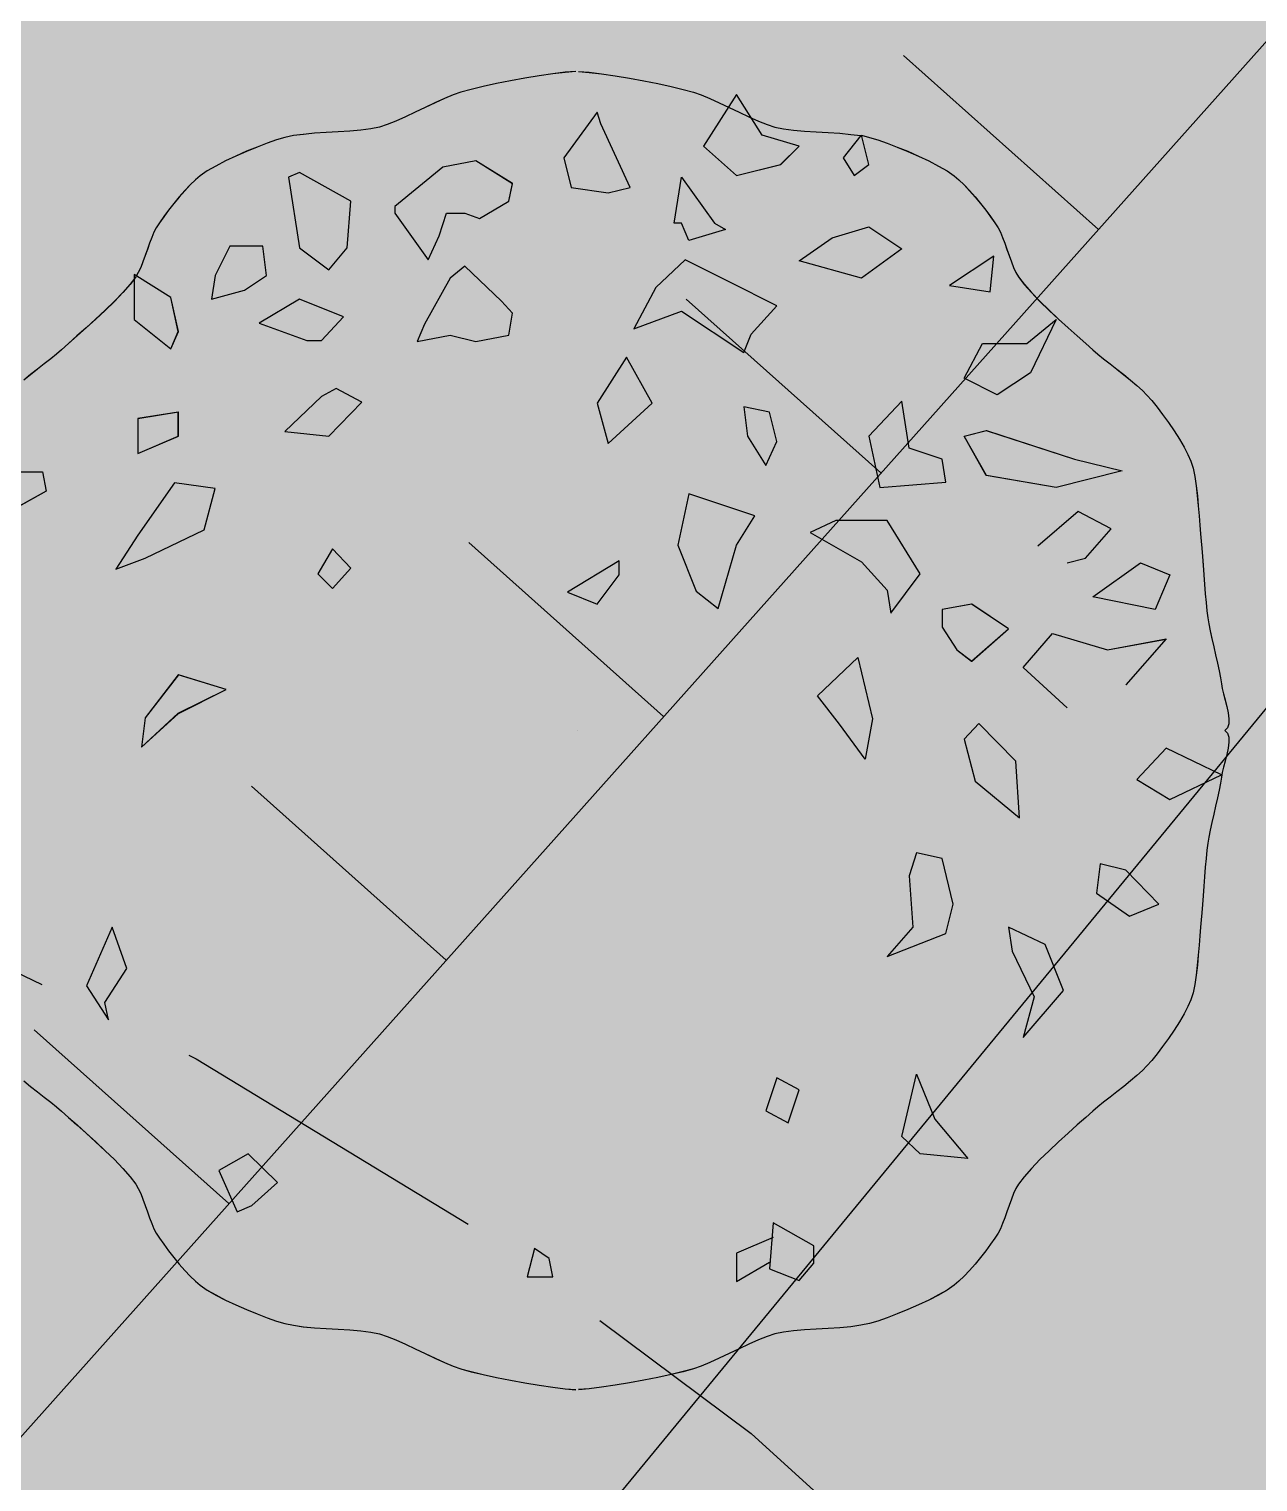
# Model space of a CAD drawing. Header units: metres. Extents: x 394605 to 1395358, y 4171135 to 6406139.
# Drawn here: x 1394458.154 to 1394460.036, y 4172508.934 to 4172511.16 of the extents above; entities that cross this region are included whole.
import ezdxf

# ---------------------------------------------------------------- set-up
doc = ezdxf.new("R2010")
doc.units = ezdxf.units.M
doc.header["$LTSCALE"] = 2
doc.linetypes.add('CACHE', pattern=[0.375, 0.25, -0.125])
for name, color, linetype in [('Arbres_à_enjeux', 6, 'Continuous'), ('C-Veg', 72, 'Continuous'), ('T-CRASTE', 44, 'Continuous'), ('T-SECTION AH', 3, 'Continuous'), ('T-VEGETATION', 108, 'Continuous')]:
    doc.layers.add(name, color=color, linetype=linetype)

# ---------------------------------------------------------------- blocks, each defined once
blk = doc.blocks.new('v025')
blk.add_line((0, 0), (0, 0))
at = {"color": 0, "linetype": 'Continuous'}
blk.add_line((0.6658, -0.3377), (0.6996, -0.408), dxfattribs=at)
at = {"color": 0, "linetype": 'Continuous', "flags": 128}
for points in [[(-0.0024, 1.01), (-0.0188, 1.0085), (-0.0377, 1.0062), (-0.0584, 1.0032), (-0.0802, 0.9997), (-0.1022, 0.9957), (-0.1238, 0.9914), (-0.1442, 0.9869), (-0.1627, 0.9824), (-0.1786, 0.978), (-0.1903, 0.9739), (-0.2036, 0.9683), (-0.2179, 0.9618), (-0.233, 0.9546), (-0.2482, 0.9473), (-0.2633, 0.9402), (-0.2777, 0.9338), (-0.2911, 0.9285), (-0.3029, 0.9247), (-0.316, 0.922), (-0.3314, 0.92), (-0.3484, 0.9186), (-0.3663, 0.9174), (-0.3846, 0.9163), (-0.4026, 0.9151), (-0.4195, 0.9135), (-0.4349, 0.9115), (-0.448, 0.9087), (-0.4605, 0.9049), (-0.4749, 0.9), (-0.4905, 0.8941), (-0.5068, 0.8874), (-0.5231, 0.8802), (-0.539, 0.8727), (-0.5537, 0.865), (-0.5667, 0.8574), (-0.5775, 0.85), (-0.5849, 0.8439), (-0.5929, 0.8362), (-0.6013, 0.8272), (-0.6098, 0.8175), (-0.6181, 0.8074), (-0.626, 0.7972), (-0.6333, 0.7873), (-0.6397, 0.7782), (-0.6449, 0.7701), (-0.6484, 0.7635), (-0.6518, 0.7556), (-0.6551, 0.7468), (-0.6585, 0.7373), (-0.6618, 0.7277), (-0.6652, 0.7184), (-0.6687, 0.7096), (-0.6723, 0.7018), (-0.676, 0.6954), (-0.6848, 0.6837), (-0.696, 0.671), (-0.7089, 0.6576), (-0.723, 0.6439), (-0.7376, 0.6303), (-0.7522, 0.617), (-0.7662, 0.6046), (-0.779, 0.5933), (-0.79, 0.5834), (-0.7975, 0.577), (-0.8064, 0.5697), (-0.8163, 0.5619), (-0.8268, 0.5537), (-0.8374, 0.5453), (-0.8478, 0.537)], [(-0.8478, -0.5366), (-0.8374, -0.5449), (-0.8268, -0.5532), (-0.8163, -0.5614), (-0.8064, -0.5692), (-0.7975, -0.5765), (-0.79, -0.583), (-0.779, -0.5928), (-0.7662, -0.6041), (-0.7522, -0.6166), (-0.7376, -0.6298), (-0.723, -0.6435), (-0.7089, -0.6572), (-0.696, -0.6706), (-0.6848, -0.6833), (-0.676, -0.695), (-0.6723, -0.7014), (-0.6687, -0.7091), (-0.6652, -0.7179), (-0.6618, -0.7273), (-0.6585, -0.7369), (-0.6551, -0.7463), (-0.6518, -0.7551), (-0.6484, -0.763), (-0.6449, -0.7696), (-0.6397, -0.7777), (-0.6333, -0.7869), (-0.626, -0.7968), (-0.6181, -0.8069), (-0.6098, -0.8171), (-0.6013, -0.8268), (-0.5929, -0.8357), (-0.5849, -0.8434), (-0.5775, -0.8496), (-0.5667, -0.8569), (-0.5537, -0.8646), (-0.539, -0.8722), (-0.5231, -0.8798), (-0.5068, -0.887), (-0.4905, -0.8936), (-0.4749, -0.8995), (-0.4605, -0.9045), (-0.448, -0.9082), (-0.4349, -0.911), (-0.4195, -0.9131), (-0.4026, -0.9146), (-0.3846, -0.9158), (-0.3663, -0.9169), (-0.3484, -0.9181), (-0.3314, -0.9196), (-0.316, -0.9216), (-0.3029, -0.9242), (-0.2911, -0.928), (-0.2777, -0.9333), (-0.2633, -0.9397), (-0.2482, -0.9468), (-0.233, -0.9541), (-0.2179, -0.9613), (-0.2036, -0.9679), (-0.1903, -0.9734), (-0.1786, -0.9776), (-0.1627, -0.982), (-0.1442, -0.9865), (-0.1238, -0.9909), (-0.1022, -0.9952), (-0.0802, -0.9992), (-0.0584, -1.0028), (-0.0377, -1.0058), (-0.0188, -1.0081), (-0.0024, -1.0096)], [(0.002, 1.01), (0.0184, 1.0085), (0.0373, 1.0062), (0.058, 1.0032), (0.0797, 0.9997), (0.1018, 0.9957), (0.1234, 0.9914), (0.1438, 0.9869), (0.1623, 0.9824), (0.1782, 0.978), (0.1899, 0.9739), (0.2031, 0.9683), (0.2175, 0.9618), (0.2325, 0.9546), (0.2478, 0.9473), (0.2629, 0.9402), (0.2773, 0.9338), (0.2906, 0.9285), (0.3025, 0.9247), (0.3156, 0.922), (0.331, 0.92), (0.348, 0.9186), (0.3659, 0.9174), (0.3842, 0.9163), (0.4021, 0.9151), (0.4191, 0.9135), (0.4345, 0.9115), (0.4071, 0.8773), (0.424, 0.8506), (0.4465, 0.8675), (0.4352, 0.9125), (0.4475, 0.9087), (0.4601, 0.9049), (0.4745, 0.9), (0.4901, 0.8941), (0.5063, 0.8874), (0.5227, 0.8802), (0.5385, 0.8727), (0.5533, 0.865), (0.5663, 0.8574), (0.5771, 0.85), (0.5845, 0.8439), (0.5925, 0.8362), (0.6008, 0.8272), (0.6093, 0.8175), (0.6177, 0.8074), (0.6256, 0.7972), (0.6329, 0.7873), (0.6393, 0.7782), (0.6445, 0.7701), (0.6479, 0.7635), (0.6513, 0.7556), (0.6547, 0.7468), (0.658, 0.7373), (0.6614, 0.7277), (0.6648, 0.7184), (0.6683, 0.7096), (0.6718, 0.7018), (0.6755, 0.6954), (0.6844, 0.6837), (0.6955, 0.671), (0.7085, 0.6576), (0.7225, 0.6439), (0.7372, 0.6303), (0.7518, 0.617), (0.7658, 0.6046), (0.7786, 0.5933), (0.7895, 0.5834), (0.797, 0.577), (0.806, 0.5697), (0.8159, 0.5619), (0.8264, 0.5537), (0.837, 0.5453), (0.8473, 0.537), (0.857, 0.5289), (0.8655, 0.5212), (0.8724, 0.5141), (0.8797, 0.5056), (0.8879, 0.4955), (0.8965, 0.4841), (0.9054, 0.4719), (0.914, 0.4593), (0.9221, 0.4467), (0.9293, 0.4345), (0.9353, 0.4231), (0.9398, 0.4128), (0.9431, 0.402), (0.9457, 0.3892), (0.9479, 0.375), (0.9497, 0.3599), (0.9511, 0.3444), (0.9523, 0.3292), (0.9533, 0.3147), (0.9543, 0.3015), (0.9553, 0.2902), (0.9564, 0.2794), (0.9574, 0.2669), (0.9585, 0.2532), (0.9595, 0.2388), (0.9606, 0.2241), (0.9618, 0.2097), (0.963, 0.1961), (0.9643, 0.1836), (0.9657, 0.1729), (0.9672, 0.1635), (0.9694, 0.1527), (0.9719, 0.1409), (0.9747, 0.1285), (0.9775, 0.1159), (0.9803, 0.1035), (0.9828, 0.0917), (0.9849, 0.0809), (0.9864, 0.0716), (0.9878, 0.0647), (0.9899, 0.0563), (0.9924, 0.0469), (0.9949, 0.0371), (0.9968, 0.0274), (0.9979, 0.0183), (0.9977, 0.0103), (0.9957, 0.0042), (0.9916, 0.0002), (0.9957, -0.0037), (0.9977, -0.0099), (0.9979, -0.0178), (0.9968, -0.0269), (0.9949, -0.0367), (0.9924, -0.0465), (0.9899, -0.0559), (0.9878, -0.0643), (0.9864, -0.0711), (0.9849, -0.0805), (0.9828, -0.0913), (0.9803, -0.1031), (0.9775, -0.1155), (0.9747, -0.1281), (0.9719, -0.1405), (0.9694, -0.1523), (0.9672, -0.1631), (0.9657, -0.1724), (0.9643, -0.1832), (0.963, -0.1956), (0.9618, -0.2093), (0.9606, -0.2237), (0.9595, -0.2384), (0.9585, -0.2528), (0.9574, -0.2665), (0.9564, -0.279), (0.9553, -0.2897), (0.9543, -0.3011), (0.9533, -0.3143), (0.9523, -0.3287), (0.9511, -0.344), (0.9497, -0.3594), (0.9479, -0.3745), (0.9457, -0.3887), (0.9431, -0.4015), (0.9398, -0.4124), (0.9353, -0.4226), (0.9293, -0.434), (0.9221, -0.4463), (0.914, -0.4589), (0.9054, -0.4715), (0.8965, -0.4837), (0.8879, -0.495), (0.8797, -0.5052), (0.8724, -0.5137), (0.8655, -0.5208), (0.857, -0.5285), (0.8473, -0.5366), (0.837, -0.5449), (0.8264, -0.5532), (0.8159, -0.5614), (0.806, -0.5692), (0.797, -0.5765), (0.7895, -0.583), (0.7786, -0.5928), (0.7658, -0.6041), (0.7518, -0.6166), (0.7372, -0.6298), (0.7225, -0.6435), (0.7085, -0.6572), (0.6955, -0.6706), (0.6844, -0.6833), (0.6755, -0.695), (0.6718, -0.7014), (0.6683, -0.7091), (0.6648, -0.7179), (0.6614, -0.7273), (0.658, -0.7369), (0.6547, -0.7463), (0.6513, -0.7551), (0.6479, -0.763), (0.6445, -0.7696), (0.6393, -0.7777), (0.6329, -0.7869), (0.6256, -0.7968), (0.6177, -0.8069), (0.6093, -0.8171), (0.6008, -0.8268), (0.5925, -0.8357), (0.5845, -0.8434), (0.5771, -0.8496), (0.5663, -0.8569), (0.5533, -0.8646), (0.5385, -0.8722), (0.5227, -0.8798), (0.5063, -0.887), (0.4901, -0.8936), (0.4745, -0.8995), (0.4601, -0.9045), (0.4475, -0.9082), (0.4345, -0.911), (0.4191, -0.9131), (0.4021, -0.9146), (0.3842, -0.9158), (0.3659, -0.9169), (0.348, -0.9181), (0.331, -0.9196), (0.3156, -0.9216), (0.3025, -0.9242), (0.2906, -0.928), (0.2773, -0.9333), (0.2629, -0.9397), (0.2478, -0.9468), (0.2325, -0.9541), (0.2175, -0.9613), (0.2031, -0.9679), (0.1899, -0.9734), (0.1782, -0.9776), (0.1623, -0.982), (0.1438, -0.9865), (0.1234, -0.9909), (0.1018, -0.9952), (0.0797, -0.9992), (0.058, -1.0028), (0.0373, -1.0058), (0.0184, -1.0081), (0.002, -1.0096)], [(0.7502, 0.2572), (0.7783, 0.2642), (0.8177, 0.3092), (0.7671, 0.3359), (0.7052, 0.2825)], [(0.7502, 0.035), (0.6827, 0.0969), (0.7277, 0.1489), (0.8121, 0.1236), (0.9021, 0.1404), (0.8402, 0.0701)], [(0.3002, -0.7764), (0.244, -0.8003), (0.244, -0.8439), (0.2946, -0.8144)]]:
    blk.add_lwpolyline(points, dxfattribs=at)
for points in [[(0.3115, 0.8675), (0.3396, 0.8956), (0.2833, 0.9125), (0.244, 0.9744), (0.1933, 0.8956), (0.244, 0.8506)], [(0.0471, 0.8239), (0.0808, 0.8323), (0.0358, 0.9294), (0.0302, 0.9476), (-0.0204, 0.8773), (-0.0092, 0.8323)], [(-0.1554, 0.8731), (-0.206, 0.8633), (-0.2792, 0.8028), (-0.2792, 0.7929), (-0.2285, 0.7212), (-0.2117, 0.7578), (-0.2004, 0.7929), (-0.1723, 0.7929), (-0.1498, 0.7845), (-0.1048, 0.8112), (-0.0992, 0.8379)], [(-0.4423, 0.8478), (-0.4254, 0.7395), (-0.3804, 0.7058), (-0.3523, 0.7395), (-0.3467, 0.8112), (-0.4254, 0.8548)], [(0.1708, 0.7508), (0.1596, 0.7775), (0.1483, 0.7775), (0.1596, 0.8478), (0.2102, 0.7775), (0.2271, 0.7676)], [(0.3902, 0.755), (0.4465, 0.7719), (0.4971, 0.7381), (0.4352, 0.6931), (0.3396, 0.7198)], [(-0.5098, 0.6748), (-0.476, 0.6973), (-0.4817, 0.7423), (-0.5323, 0.7423), (-0.5548, 0.6973), (-0.5604, 0.6608)], [(0.3058, 0.6509), (0.2327, 0.6875), (0.1652, 0.7212), (0.1202, 0.679), (0.0865, 0.6158), (0.1596, 0.6425), (0.2552, 0.5792), (0.2665, 0.6073)], [(0.5702, 0.6819), (0.6321, 0.672), (0.6377, 0.7269)], [(-0.6223, 0.6636), (-0.6785, 0.6987), (-0.6785, 0.6298), (-0.6223, 0.5848), (-0.611, 0.6115)], [(-0.1948, 0.6059), (-0.1554, 0.5961), (-0.1048, 0.6059), (-0.0992, 0.6397), (-0.116, 0.6579), (-0.1723, 0.7114), (-0.1948, 0.6931), (-0.2342, 0.6228), (-0.2454, 0.5961)], [(-0.4142, 0.5975), (-0.3917, 0.5975), (-0.3579, 0.634), (-0.4254, 0.6608), (-0.4873, 0.6242)], [(0.6883, 0.5933), (0.7333, 0.6298), (0.694, 0.5483), (0.6433, 0.5145), (0.5927, 0.5398), (0.6208, 0.5933)], [(0.1146, 0.5019), (0.0752, 0.5722), (0.0302, 0.5019), (0.0471, 0.44)], [(-0.3692, 0.5244), (-0.3917, 0.5117), (-0.4479, 0.4583), (-0.3804, 0.4512), (-0.3298, 0.5033)], [(0.2946, 0.4878), (0.2552, 0.4962), (0.2608, 0.4512), (0.289, 0.4062), (0.3058, 0.4428)], [(0.5646, 0.3809), (0.559, 0.4161), (0.5083, 0.4329), (0.4971, 0.5047), (0.4465, 0.4512), (0.4633, 0.3725)], [(-0.6729, 0.4779), (-0.6729, 0.4245), (-0.611, 0.4512), (-0.611, 0.4878)], [(0.5927, 0.4512), (0.6265, 0.4597), (0.7615, 0.4161), (0.8346, 0.3978), (0.7333, 0.3725), (0.6265, 0.3908)], [(-0.8192, 0.3964), (-0.8135, 0.3669), (-0.881, 0.3289), (-0.8698, 0.3964)], [(-0.5717, 0.3078), (-0.5548, 0.3711), (-0.6167, 0.3795), (-0.6729, 0.2994), (-0.7067, 0.2473), (-0.6617, 0.2642)], [(0.2158, 0.1869), (0.244, 0.2839), (0.2721, 0.3289), (0.1708, 0.3626), (0.154, 0.2839), (0.1821, 0.2136)], [(0.4746, 0.215), (0.4802, 0.1798), (0.5252, 0.2403), (0.4746, 0.3219), (0.3958, 0.3219), (0.3565, 0.3036), (0.4352, 0.2586)], [(-0.3467, 0.2487), (-0.3748, 0.2783), (-0.3973, 0.2403), (-0.3748, 0.2178)], [(0.0302, 0.1939), (0.064, 0.2389), (0.064, 0.26), (-0.0148, 0.2122)], [(0.9077, 0.2389), (0.8852, 0.1854), (0.7896, 0.2051), (0.8627, 0.2572)], [(0.5815, 0.1236), (0.604, 0.1067), (0.6602, 0.1559), (0.604, 0.1939), (0.559, 0.1854), (0.559, 0.1587)], [(0.4408, -0.0438), (0.4015, 0.0097), (0.3677, 0.0533), (0.4296, 0.1123), (0.4521, 0.0181)], [(-0.6617, 0.0195), (-0.6673, -0.0255), (-0.611, 0.0265), (-0.5379, 0.0631), (-0.611, 0.0856)], [(0.6152, 0.0111), (0.5927, -0.0128), (0.6096, -0.0775), (0.6771, -0.1338), (0.6715, -0.0466)], [(0.9021, -0.0269), (0.8571, -0.0747), (0.9077, -0.1056), (0.9865, -0.0677)], [(0.5758, -0.266), (0.559, -0.1956), (0.5196, -0.1872), (0.5083, -0.2224), (0.514, -0.3011), (0.4746, -0.3461), (0.5646, -0.311)], [(0.8402, -0.2139), (0.8008, -0.2041), (0.7952, -0.2491), (0.8458, -0.2842), (0.8908, -0.266)], [(-0.6898, -0.3644), (-0.7123, -0.3011), (-0.7517, -0.3911), (-0.7179, -0.4431), (-0.7235, -0.4164)], [(0.6602, -0.3011), (0.6658, -0.3377), (0.6996, -0.408), (0.6827, -0.4699), (0.7446, -0.3981), (0.7165, -0.3278)], [(0.3227, -0.6006), (0.3396, -0.55), (0.3058, -0.5317), (0.289, -0.5824)], [(0.5477, -0.595), (0.5983, -0.6555), (0.5252, -0.6485), (0.4971, -0.6217), (0.5196, -0.5261)], [(-0.4592, -0.6921), (-0.5042, -0.6485), (-0.5492, -0.6738), (-0.521, -0.7371), (-0.4985, -0.7272)], [(0.3621, -0.7891), (0.3002, -0.7539), (0.2946, -0.8242), (0.3396, -0.8425), (0.3621, -0.8158)], [(-0.0429, -0.8088), (-0.0654, -0.7933), (-0.0767, -0.8369), (-0.0373, -0.8369)]]:
    blk.add_lwpolyline(points, close=True, dxfattribs=at)

msp = doc.modelspace()

# ---------------------------------------------------------------- hatches: boundary and pattern name
at = {"layer": 'C-Veg', "true_color": 0x76a14f}
h = msp.add_hatch(color=75, dxfattribs=at)
h.dxf.hatch_style = 1
edge = h.paths.add_edge_path()
edge.add_line((1394351.273, 4172570.913), (1394351.1293, 4172577.6863))
edge.add_line((1394351.1293, 4172577.6863), (1394348.2228, 4172582.4006))
edge.add_line((1394348.2228, 4172582.4006), (1394360.3518, 4172589.9049))
edge.add_line((1394360.3518, 4172589.9049), (1394370.2565, 4172572.5119))
edge.add_arc((1394363.5996, 4172589.2357), 18, 271.21481, 291.70498, ccw=False)
edge.add_line((1394363.9812, 4172571.2397), (1394351.273, 4172570.913))
edge = h.paths.add_edge_path()
edge.add_line((1394342.271, 4172578.716), (1394344.1713, 4172575.6339))
edge.add_line((1394344.1713, 4172575.6339), (1394344.2733, 4172570.8218))
edge.add_line((1394344.2733, 4172570.8218), (1394337.721, 4172570.6829))
edge.add_arc((1394338.3994, 4172538.6901), 32, 91.21481, 121.61514)
edge.add_line((1394321.6247, 4172565.9409), (1394326.456, 4172568.9304))
edge.add_line((1394326.456, 4172568.9304), (1394342.271, 4172578.716))
edge = h.paths.add_edge_path()
edge.add_line((1394452.9056, 4172487.8359), (1394445.5871, 4172485.0941))
edge.add_line((1394445.5871, 4172485.0941), (1394445.555, 4172490.8224))
edge.add_arc((1394427.5553, 4172490.7216), 18, 0.3209, 35.19209)
edge.add_line((1394442.2653, 4172501.0953), (1394440.3588, 4172503.7988))
edge.add_line((1394440.3588, 4172503.7988), (1394459.6412, 4172525.2798))
edge.add_line((1394459.6412, 4172525.2798), (1394447.5382, 4172543.4955))
edge.add_line((1394447.5382, 4172543.4955), (1394476.3372, 4172562.6306))
edge.add_line((1394476.3372, 4172562.6306), (1394480.1572, 4172556.7026))
edge.add_line((1394480.1572, 4172556.7026), (1394495.3479, 4172535.1176))
edge.add_line((1394495.3479, 4172535.1176), (1394452.9056, 4172487.8359))
h.paths.add_polyline_path([(1394029.7602, 4172395.4086), (1394032.4086, 4172393.4946), (1394016.5678, 4172383.6596), (1394014.9729, 4172386.2273)])
h.paths.add_polyline_path([(1394048.6478, 4172407.1681), (1394050.2503, 4172404.5856), (1394037.4945, 4172396.6703), (1394036.6697, 4172399.6892)])
edge = h.paths.add_edge_path()
edge.add_arc((1394099.7557, 4172406.3065), 6.1994, 353.28502, 431.37378)
edge.add_line((1394101.7357, 4172412.1812), (1394095.031, 4172414.3423))
edge.add_line((1394095.031, 4172414.3423), (1394095.9514, 4172417.1976))
edge.add_line((1394095.9514, 4172417.1976), (1394102.6561, 4172415.0366))
edge.add_line((1394102.6561, 4172415.0366), (1394102.0425, 4172413.133))
edge.add_arc((1394100.2018, 4172407.4223), 6, -17.86503, 72.13497, ccw=False)
edge = h.paths.add_edge_path()
edge.add_line((1394120.9027, 4172452.089), (1394117.3652, 4172457.6999))
edge.add_line((1394117.3652, 4172457.6999), (1394132.3437, 4172467.1434))
edge.add_arc((1394147.6553, 4172443.6322), 28.0575, 123.0742, 162.45766)
edge = h.paths.add_edge_path()
edge.add_line((1394258.7134, 4172546.1195), (1394250.67, 4172559.2567))
edge.add_line((1394250.67, 4172559.2567), (1394267.5801, 4172570.1676))
edge.add_line((1394267.5801, 4172570.1676), (1394284.3337, 4172543.0334))
edge.add_line((1394284.3337, 4172543.0334), (1394284.4616, 4172542.9454))
edge.add_line((1394284.4616, 4172542.9454), (1394267.8909, 4172532.8273))
edge.add_arc((1394262.0667, 4172543.3191), 12, 267.68135, 299.0353, ccw=False)
edge.add_line((1394261.5812, 4172531.329), (1394248.5523, 4172531.8566))
edge.add_line((1394248.5523, 4172531.8566), (1394248.4675, 4172531.8599))
edge.add_line((1394248.4675, 4172531.8599), (1394248.419, 4172534.6657))
edge.add_line((1394248.419, 4172534.6657), (1394246.2345, 4172538.186))
edge.add_line((1394246.2345, 4172538.186), (1394258.7134, 4172546.1195))
edge = h.paths.add_edge_path()
edge.add_line((1394243.2606, 4172536.3405), (1394245.001, 4172533.5358))
edge.add_line((1394245.001, 4172533.5358), (1394245.0661, 4172531.9817))
edge.add_arc((1394245.1602, 4172501.3506), 30.6313, 90.17592, 118.18492)
edge.add_line((1394230.6924, 4172528.3498), (1394243.2606, 4172536.3405))
h.paths.add_polyline_path([(1394467.6937, 4172582.0619), (1394465.6402, 4172585.4969), (1394498.1611, 4172606.3574), (1394500.2266, 4172602.9289)])
h.paths.add_polyline_path([(1394535.91, 4172630.5716), (1394537.9657, 4172627.1308), (1394506.117, 4172606.7054), (1394504.053, 4172610.1368)])
edge = h.paths.add_edge_path()
edge.add_line((1394543.8671, 4172630.9233), (1394541.802, 4172634.351))
edge.add_line((1394541.802, 4172634.351), (1394549.791, 4172639.4756))
edge.add_arc((1394555.7301, 4172630.2167), 11, 77.97272, 122.67828, ccw=False)
edge.add_line((1394558.0223, 4172640.9752), (1394560.3391, 4172637.3666))
edge.add_arc((1394557.1582, 4172633.5089), 5, 50.4934, 121.6208)
edge.add_line((1394554.5368, 4172637.7666), (1394543.8671, 4172630.9233))
edge = h.paths.add_edge_path()
edge.add_line((1394092.6201, 4172418.2713), (1394091.6998, 4172415.416))
edge.add_line((1394091.6998, 4172415.416), (1394083.6183, 4172418.0208))
edge.add_arc((1394078.2497, 4172401.3646), 17.5, 72.13496, 122.08587)
edge.add_line((1394068.9539, 4172416.1915), (1394056.1982, 4172408.2764))
edge.add_line((1394056.1982, 4172408.2764), (1394054.6164, 4172410.8255))
edge.add_line((1394054.6164, 4172410.8255), (1394073.5406, 4172422.5684))
edge.add_arc((1394077.7587, 4172415.7707), 8, 54.47061, 121.8205, ccw=False)
edge.add_line((1394082.4076, 4172422.2813), (1394084.3194, 4172421.1274))
edge.add_line((1394084.3194, 4172421.1274), (1394086.3856, 4172420.2808))
edge.add_line((1394086.3856, 4172420.2808), (1394092.6201, 4172418.2713))
edge = h.paths.add_edge_path()
edge.add_arc((1394414.9786, 4172556.2504), 38, 96.77968, 121.11091)
edge.add_arc((1394414.9858, 4172556.2296), 38.0215, 96.78666, 121.10393, ccw=False)
h.paths.add_polyline_path([(1394395.3223, 4172588.8174), (1394407.6684, 4172597.092), (1394395.317, 4172588.8253)])
h.paths.add_polyline_path([(1394419.9219, 4172653.0442), (1394406.3985, 4172674.6081), (1394406.3982, 4172674.6083)])
h.paths.add_polyline_path([(1394415.6529, 4172594.2444), (1394419.5034, 4172632.3536), (1394419.5032, 4172632.354)])
edge = h.paths.add_edge_path()
edge.add_line((1394372.3808, 4172535.2594), (1394341.2422, 4172534.7942))
edge.add_line((1394341.2422, 4172534.7942), (1394298.4007, 4172508.4348))
edge.add_line((1394298.4007, 4172508.4348), (1394273.1942, 4172492.2557))
edge.add_line((1394273.1942, 4172492.2557), (1394285.5114, 4172429.124))
edge.add_line((1394285.5114, 4172429.124), (1394285.5152, 4172429.1046))
edge.add_line((1394285.5152, 4172429.1046), (1394282.5682, 4172428.5429))
edge.add_line((1394282.5682, 4172428.5429), (1394286.0985, 4172410.664))
edge.add_arc((1394269.911, 4172407.4677), 16.5, -62.71355, 11.1696, ccw=False)
edge.add_line((1394277.4753, 4172392.8037), (1394278.1424, 4172389.1801))
edge.add_line((1394278.1424, 4172389.1801), (1394294.366, 4172392.1903))
edge.add_line((1394294.366, 4172392.1903), (1394299.4101, 4172365.3223))
edge.add_line((1394299.4101, 4172365.3223), (1394312.2421, 4172367.6891))
edge.add_line((1394312.2421, 4172367.6891), (1394314.3153, 4172368.0621))
edge.add_line((1394314.3153, 4172368.0621), (1394442.2899, 4172391.2522))
edge.add_line((1394442.2899, 4172391.2522), (1394437.6618, 4172428.1975))
edge.add_line((1394437.6618, 4172428.1975), (1394427.617, 4172424.7491))
edge.add_line((1394427.617, 4172424.7491), (1394401.3601, 4172468.5244))
edge.add_line((1394401.3601, 4172468.5244), (1394424.7989, 4172477.3058))
edge.add_line((1394424.7989, 4172477.3058), (1394433.0764, 4172468.218))
edge.add_line((1394433.0764, 4172468.218), (1394435.2944, 4172470.2387))
edge.add_line((1394435.2944, 4172470.2387), (1394438.8058, 4172470.7161))
edge.add_line((1394438.8058, 4172470.7161), (1394438.6556, 4172472.8469))
edge.add_line((1394438.6556, 4172472.8469), (1394438.5551, 4172490.7832))
edge.add_arc((1394427.5553, 4172490.7216), 11, 0.3209, 35.19209)
edge.add_line((1394436.5447, 4172497.0611), (1394425.2603, 4172513.0529))
edge.add_line((1394425.2603, 4172513.0529), (1394422.8124, 4172511.3322))
edge.add_line((1394422.8124, 4172511.3322), (1394430.2924, 4172500.7215))
edge.add_line((1394430.2924, 4172500.7215), (1394393.3835, 4172486.8935))
edge.add_line((1394393.3835, 4172486.8935), (1394372.3808, 4172535.2594))
edge = h.paths.add_edge_path()
edge.add_line((1394063.0739, 4172465.375), (1394077.6108, 4172441.4167))
edge.add_line((1394077.6108, 4172441.4167), (1394076.55, 4172442.8682))
edge.add_line((1394076.55, 4172442.8682), (1394067.0075, 4172453.8188))
edge.add_arc((1394072.6619, 4172458.7461), 7.5, 211.24718, 221.06937, ccw=False)
edge.add_line((1394066.2498, 4172454.8557), (1394063.7372, 4172458.9968))
edge.add_arc((1394070.1492, 4172462.8872), 7.5, 160.6281, 211.24718, ccw=False)
edge = h.paths.add_edge_path()
edge.add_line((1394073.0562, 4172433.2095), (1394071.4854, 4172432.2343))
edge.add_line((1394071.4854, 4172432.2343), (1394054.1443, 4172460.8148))
edge.add_line((1394054.1443, 4172460.8148), (1394055.6882, 4172461.8249))
edge.add_arc((1394070.1492, 4172462.8872), 14.5, 184.20173, 211.24718)
edge.add_line((1394057.7527, 4172455.3656), (1394060.2653, 4172451.2245))
edge.add_arc((1394072.6619, 4172458.7461), 14.5, 211.24718, 221.06937)
edge.add_line((1394061.7301, 4172449.22), (1394071.2726, 4172438.2694))
edge.add_arc((1394068.6339, 4172435.97), 3.5, 31.2472, 41.0694, ccw=False)
edge.add_line((1394071.6262, 4172437.7856), (1394071.8957, 4172437.3413))
edge.add_arc((1394065.0562, 4172433.1915), 8, 0.12874, 31.24718, ccw=False)
h.paths.add_polyline_path([(1394104.3238, 4172332.3836), (1394105.4234, 4172332.1786), (1394113.1906, 4172331.0099), (1394103.6255, 4172329.2474)])
edge = h.paths.add_edge_path()
edge.add_line((1394136.6766, 4172404.0712), (1394135.7563, 4172401.2158))
edge.add_line((1394135.7563, 4172401.2158), (1394124.9048, 4172404.7134))
edge.add_arc((1394123.6777, 4172400.9063), 4, 72.135, 167.4483)
edge.add_line((1394119.7733, 4172401.7756), (1394113.4985, 4172403.0397))
edge.add_arc((1394121.1411, 4172400.6723), 8.0009, 72.13761, 162.78854, ccw=False)
edge.add_line((1394123.5953, 4172408.2875), (1394136.6766, 4172404.0712))
edge = h.paths.add_edge_path()
edge.add_line((1394459.7482, 4172581.7175), (1394461.7979, 4172578.2818))
edge.add_line((1394461.7979, 4172578.2818), (1394460.4205, 4172577.3992))
edge.add_arc((1394449.3178, 4172595.4122), 21.1599, 254.06384, 301.6485, ccw=False)
edge.add_line((1394443.508, 4172575.0655), (1394437.6505, 4172576.7536))
edge.add_line((1394437.6505, 4172576.7536), (1394438.7632, 4172580.6015))
edge.add_line((1394438.7632, 4172580.6015), (1394444.6191, 4172578.9081))
edge.add_arc((1394449.3417, 4172595.239), 17, 253.87115, 302.67117)
edge.add_line((1394458.5186, 4172580.9287), (1394459.7482, 4172581.7175))
h.paths.add_polyline_path([(1394251.0607, 4172387.1698), (1394251.6104, 4172384.2206), (1394219.1644, 4172378.1558), (1394218.6183, 4172381.1224), (1394234.7972, 4172384.1382)])
h.paths.add_polyline_path([(1394273.9145, 4172391.4607), (1394274.1524, 4172391.5221), (1394274.7042, 4172388.5253), (1394258.4865, 4172385.4897), (1394257.941, 4172388.4523)])
h.paths.add_polyline_path([(1393999.0263, 4172384.5688), (1394002.7172, 4172378.6209), (1394009.0238, 4172382.5383), (1394010.6074, 4172379.9863), (1393992.7807, 4172368.9245), (1393987.5082, 4172377.4215)])
edge = h.paths.add_edge_path()
edge.add_line((1394155.1452, 4172366.2393), (1394154.3604, 4172370.4499))
edge.add_line((1394154.3604, 4172370.4499), (1394157.1861, 4172373.4909))
edge.add_arc((1394165.1523, 4172387.9405), 16.5, 241.13153, 280.55885)
edge.add_line((1394168.1759, 4172371.7199), (1394172.3651, 4172372.5008))
edge.add_line((1394172.3651, 4172372.5008), (1394172.9149, 4172369.5516))
edge.add_line((1394172.9149, 4172369.5516), (1394155.1452, 4172366.2393))
h.paths.add_polyline_path([(1394211.7465, 4172379.7897), (1394212.2804, 4172376.8894), (1394179.8069, 4172370.7778), (1394179.2466, 4172373.7835)])
edge = h.paths.add_edge_path()
edge.add_line((1394139.0875, 4172400.1421), (1394140.0078, 4172402.9974))
edge.add_arc((1394136.5489, 4172392.8233), 10.746, 10.07856, 71.22338, ccw=False)
edge.add_line((1394147.1291, 4172394.7038), (1394148.9252, 4172384.9518))
edge.add_arc((1394165.1523, 4172387.9405), 16.5, 190.43584, 227.10186)
edge.add_line((1394153.9208, 4172375.8532), (1394148.6044, 4172370.1316))
edge.add_line((1394148.6044, 4172370.1316), (1394144.1787, 4172394.1604))
edge.add_arc((1394136.5465, 4172392.8218), 7.7488, 9.94792, 70.85703)
edge = h.paths.add_edge_path()
edge.add_line((1394156.5348, 4172405.0913), (1394161.2925, 4172379.26))
edge.add_arc((1394165.1523, 4172387.9405), 9.5, 190.43584, 246.02749, ccw=False)
edge.add_line((1394155.8095, 4172386.2197), (1394154.0133, 4172395.9718))
edge.add_arc((1394136.4529, 4172392.7793), 17.8483, 10.30369, 71.58683)
edge.add_line((1394142.0905, 4172409.7139), (1394156.5348, 4172405.0913))
h.paths.add_polyline_path([(1394448.6869, 4172451.0835), (1394450.9048, 4172453.1041), (1394455.4241, 4172448.1433), (1394492.8522, 4172406.8791), (1394491.3704, 4172404.0473), (1394453.3428, 4172446.1061)])
edge = h.paths.add_edge_path()
edge.add_line((1394443.973, 4172456.2584), (1394446.1907, 4172458.2788))
edge.add_line((1394446.1907, 4172458.2788), (1394442.9579, 4172461.8274))
edge.add_arc((1394455.1553, 4172472.9393), 16.5, 199.99006, 222.33352, ccw=False)
edge.add_line((1394439.6494, 4172467.2986), (1394436.8459, 4172466.9174))
edge.add_line((1394436.8459, 4172466.9174), (1394435.4344, 4172465.6313))
edge.add_line((1394435.4344, 4172465.6313), (1394443.973, 4172456.2584))
h.paths.add_polyline_path([(1394466.6462, 4172477.197), (1394467.6829, 4172476.2488), (1394455.9078, 4172463.3745), (1394453.2355, 4172460.94), (1394452.2253, 4172462.0489), (1394454.8496, 4172464.4396)])
h.paths.add_polyline_path([(1394457.9496, 4172455.7654), (1394456.9395, 4172456.8742), (1394459.7878, 4172459.4691), (1394466.7628, 4172466.8629), (1394467.7995, 4172465.9147), (1394460.846, 4172458.404)])
h.paths.add_polyline_path([(1394472.5359, 4172471.0691), (1394471.4336, 4172472.0865), (1394479.2115, 4172480.5133), (1394482.6166, 4172481.9908)])
h.paths.add_polyline_path([(1394472.4073, 4172481.4141), (1394471.3823, 4172482.3516), (1394479.7574, 4172491.4254), (1394480.8084, 4172495.0908), (1394480.2982, 4172490.0416)])
at = {"layer": 'T-CRASTE', "true_color": 0x7aafdf}
h = msp.add_hatch(color=143, dxfattribs=at)
h.dxf.hatch_style = 1
edge = h.paths.add_edge_path()
edge.add_line((1394351.1448, 4172458.625), (1394366.6208, 4172464.5026))
edge.add_line((1394366.6208, 4172464.5026), (1394393.3597, 4172474.8469))
edge.add_line((1394393.3597, 4172474.8469), (1394417.5744, 4172484.3704))
edge.add_line((1394417.5744, 4172484.3704), (1394440.4576, 4172493.3043))
edge.add_line((1394440.4576, 4172493.3043), (1394446.9818, 4172496.4966))
edge.add_line((1394446.9818, 4172496.4966), (1394467.9272, 4172519.9714))
edge.add_line((1394467.9272, 4172519.9714), (1394478.106, 4172531.8661))
edge.add_line((1394478.106, 4172531.8661), (1394469.7876, 4172548.2429))
edge.add_line((1394469.7876, 4172548.2429), (1394479.737, 4172555.3047))
edge.add_line((1394479.737, 4172555.3047), (1394479.0569, 4172556.9895))
edge.add_line((1394479.0569, 4172556.9895), (1394466.0262, 4172549.1634))
edge.add_line((1394466.0262, 4172549.1634), (1394474.9452, 4172531.9531))
edge.add_line((1394474.9452, 4172531.9531), (1394464.8801, 4172521.3617))
edge.add_line((1394464.8801, 4172521.3617), (1394445.7142, 4172499.7935))
edge.add_line((1394445.7142, 4172499.7935), (1394439.6996, 4172496.644))
edge.add_line((1394439.6996, 4172496.644), (1394416.7233, 4172487.3723))
edge.add_line((1394416.7233, 4172487.3723), (1394392.1048, 4172477.5111))
edge.add_line((1394392.1048, 4172477.5111), (1394366.4187, 4172467.9635))
edge.add_line((1394366.4187, 4172467.9635), (1394350.1066, 4172460.8028))
edge.add_arc((1394350.5355, 4172459.6709), 1.2104, 110.7551, 300.2207)

# ---------------------------------------------------------------- linework, layer by layer
at = {"layer": 'Arbres_à_enjeux', "color": 96}
for p, q in [((1394458.9932, 4172510.085), (1394458.9932, 4172510.085)), ((1394459.659, 4172509.7473), (1394459.6928, 4172509.677))]:
    msp.add_line(p, q, dxfattribs=at)
for points in [[(1394458.9908, 4172511.095), (1394458.9744, 4172511.0936), (1394458.9555, 4172511.0913), (1394458.9348, 4172511.0883), (1394458.913, 4172511.0847), (1394458.891, 4172511.0807), (1394458.8694, 4172511.0764), (1394458.849, 4172511.0719), (1394458.8304, 4172511.0674), (1394458.8146, 4172511.063), (1394458.8029, 4172511.0589), (1394458.7896, 4172511.0534), (1394458.7752, 4172511.0468), (1394458.7602, 4172511.0396), (1394458.7449, 4172511.0323), (1394458.7299, 4172511.0252), (1394458.7154, 4172511.0188), (1394458.7021, 4172511.0135), (1394458.6903, 4172511.0097), (1394458.6772, 4172511.007), (1394458.6618, 4172511.0051), (1394458.6448, 4172511.0036), (1394458.6268, 4172511.0024), (1394458.6086, 4172511.0013), (1394458.5906, 4172511.0001), (1394458.5736, 4172510.9985), (1394458.5583, 4172510.9965), (1394458.5452, 4172510.9937), (1394458.5327, 4172510.9899), (1394458.5183, 4172510.985), (1394458.5027, 4172510.9791), (1394458.4864, 4172510.9725), (1394458.4701, 4172510.9653), (1394458.4542, 4172510.9577), (1394458.4395, 4172510.95), (1394458.4264, 4172510.9424), (1394458.4156, 4172510.9351), (1394458.4083, 4172510.9289), (1394458.4003, 4172510.9212), (1394458.3919, 4172510.9123), (1394458.3834, 4172510.9026), (1394458.3751, 4172510.8924), (1394458.3671, 4172510.8822), (1394458.3598, 4172510.8724), (1394458.3535, 4172510.8632), (1394458.3483, 4172510.8551), (1394458.3448, 4172510.8485), (1394458.3414, 4172510.8406), (1394458.3381, 4172510.8318), (1394458.3347, 4172510.8224), (1394458.3314, 4172510.8128), (1394458.328, 4172510.8034), (1394458.3245, 4172510.7946), (1394458.3209, 4172510.7868), (1394458.3172, 4172510.7804), (1394458.3084, 4172510.7688), (1394458.2972, 4172510.756), (1394458.2843, 4172510.7427), (1394458.2702, 4172510.729), (1394458.2555, 4172510.7153), (1394458.2409, 4172510.7021), (1394458.2269, 4172510.6896), (1394458.2142, 4172510.6783), (1394458.2032, 4172510.6685), (1394458.1957, 4172510.662), (1394458.1868, 4172510.6547), (1394458.1768, 4172510.6469), (1394458.1664, 4172510.6387), (1394458.1557, 4172510.6304), (1394458.1454, 4172510.622)], [(1394458.9951, 4172511.095), (1394459.0115, 4172511.0936), (1394459.0305, 4172511.0913), (1394459.0512, 4172511.0883), (1394459.0729, 4172511.0847), (1394459.0949, 4172511.0807), (1394459.1165, 4172511.0764), (1394459.137, 4172511.0719), (1394459.1555, 4172511.0674), (1394459.1713, 4172511.063), (1394459.183, 4172511.0589), (1394459.1963, 4172511.0534), (1394459.2107, 4172511.0468), (1394459.2257, 4172511.0396), (1394459.241, 4172511.0323), (1394459.2561, 4172511.0252), (1394459.2705, 4172511.0188), (1394459.2838, 4172511.0135), (1394459.2956, 4172511.0097), (1394459.3088, 4172511.007), (1394459.3241, 4172511.0051), (1394459.3411, 4172511.0036), (1394459.3591, 4172511.0024), (1394459.3774, 4172511.0013), (1394459.3953, 4172511.0001), (1394459.4123, 4172510.9985), (1394459.4276, 4172510.9965), (1394459.4003, 4172510.9623), (1394459.4171, 4172510.9356), (1394459.4396, 4172510.9525), (1394459.4284, 4172510.9975), (1394459.4407, 4172510.9937), (1394459.4533, 4172510.9899), (1394459.4676, 4172510.985), (1394459.4832, 4172510.9791), (1394459.4995, 4172510.9725), (1394459.5159, 4172510.9653), (1394459.5317, 4172510.9577), (1394459.5464, 4172510.95), (1394459.5595, 4172510.9424), (1394459.5703, 4172510.9351), (1394459.5776, 4172510.9289), (1394459.5856, 4172510.9212), (1394459.594, 4172510.9123), (1394459.6025, 4172510.9026), (1394459.6108, 4172510.8924), (1394459.6188, 4172510.8822), (1394459.6261, 4172510.8724), (1394459.6325, 4172510.8632), (1394459.6376, 4172510.8551), (1394459.6411, 4172510.8485), (1394459.6445, 4172510.8406), (1394459.6479, 4172510.8318), (1394459.6512, 4172510.8224), (1394459.6546, 4172510.8128), (1394459.658, 4172510.8034), (1394459.6614, 4172510.7946), (1394459.665, 4172510.7868), (1394459.6687, 4172510.7804), (1394459.6775, 4172510.7688), (1394459.6887, 4172510.756), (1394459.7016, 4172510.7427), (1394459.7157, 4172510.729), (1394459.7304, 4172510.7153), (1394459.745, 4172510.7021), (1394459.759, 4172510.6896), (1394459.7718, 4172510.6783), (1394459.7827, 4172510.6685), (1394459.7902, 4172510.662), (1394459.7992, 4172510.6547), (1394459.8091, 4172510.6469), (1394459.8196, 4172510.6387), (1394459.8302, 4172510.6304), (1394459.8405, 4172510.622), (1394459.8501, 4172510.6139), (1394459.8586, 4172510.6062), (1394459.8656, 4172510.5991), (1394459.8729, 4172510.5906), (1394459.8811, 4172510.5805), (1394459.8897, 4172510.5691), (1394459.8985, 4172510.557), (1394459.9072, 4172510.5444), (1394459.9153, 4172510.5317), (1394459.9225, 4172510.5195), (1394459.9285, 4172510.5081), (1394459.933, 4172510.4978), (1394459.9362, 4172510.487), (1394459.9389, 4172510.4742), (1394459.9411, 4172510.46), (1394459.9428, 4172510.4449), (1394459.9443, 4172510.4294), (1394459.9454, 4172510.4142), (1394459.9465, 4172510.3997), (1394459.9475, 4172510.3865), (1394459.9485, 4172510.3752), (1394459.9496, 4172510.3644), (1394459.9506, 4172510.3519), (1394459.9516, 4172510.3383), (1394459.9527, 4172510.3238), (1394459.9538, 4172510.3092), (1394459.955, 4172510.2947), (1394459.9562, 4172510.2811), (1394459.9575, 4172510.2686), (1394459.9588, 4172510.2579), (1394459.9604, 4172510.2485), (1394459.9626, 4172510.2377), (1394459.9651, 4172510.226), (1394459.9679, 4172510.2136), (1394459.9707, 4172510.201), (1394459.9735, 4172510.1885), (1394459.976, 4172510.1768), (1394459.9781, 4172510.166), (1394459.9796, 4172510.1566), (1394459.9809, 4172510.1497), (1394459.9831, 4172510.1413), (1394459.9856, 4172510.132), (1394459.988, 4172510.1221), (1394459.99, 4172510.1124), (1394459.9911, 4172510.1033), (1394459.9909, 4172510.0954), (1394459.9889, 4172510.0892), (1394459.9848, 4172510.0852), (1394459.9889, 4172510.0813), (1394459.9909, 4172510.0751), (1394459.9911, 4172510.0672), (1394459.99, 4172510.0581), (1394459.988, 4172510.0484), (1394459.9856, 4172510.0385), (1394459.9831, 4172510.0291), (1394459.9809, 4172510.0208), (1394459.9796, 4172510.0139), (1394459.9781, 4172510.0045), (1394459.976, 4172509.9937), (1394459.9735, 4172509.9819), (1394459.9707, 4172509.9695), (1394459.9679, 4172509.9569), (1394459.9651, 4172509.9445), (1394459.9626, 4172509.9327), (1394459.9604, 4172509.922), (1394459.9588, 4172509.9126), (1394459.9575, 4172509.9019), (1394459.9562, 4172509.8894), (1394459.955, 4172509.8757), (1394459.9538, 4172509.8613), (1394459.9527, 4172509.8467), (1394459.9516, 4172509.8322), (1394459.9506, 4172509.8185), (1394459.9496, 4172509.8061), (1394459.9485, 4172509.7953), (1394459.9475, 4172509.7839), (1394459.9465, 4172509.7708), (1394459.9454, 4172509.7563), (1394459.9443, 4172509.741), (1394459.9428, 4172509.7256), (1394459.9411, 4172509.7105), (1394459.9389, 4172509.6963), (1394459.9362, 4172509.6835), (1394459.933, 4172509.6726), (1394459.9285, 4172509.6624), (1394459.9225, 4172509.651), (1394459.9153, 4172509.6387), (1394459.9072, 4172509.6261), (1394459.8985, 4172509.6135), (1394459.8897, 4172509.6013), (1394459.8811, 4172509.59), (1394459.8729, 4172509.5798), (1394459.8656, 4172509.5713), (1394459.8586, 4172509.5643), (1394459.8501, 4172509.5566), (1394459.8405, 4172509.5485), (1394459.8302, 4172509.5401), (1394459.8196, 4172509.5318), (1394459.8091, 4172509.5236), (1394459.7992, 4172509.5158), (1394459.7902, 4172509.5085), (1394459.7827, 4172509.502), (1394459.7718, 4172509.4922), (1394459.759, 4172509.4809), (1394459.745, 4172509.4684), (1394459.7304, 4172509.4552), (1394459.7157, 4172509.4415), (1394459.7016, 4172509.4278), (1394459.6887, 4172509.4144), (1394459.6775, 4172509.4017), (1394459.6687, 4172509.3901), (1394459.665, 4172509.3837), (1394459.6614, 4172509.3759), (1394459.658, 4172509.3671), (1394459.6546, 4172509.3577), (1394459.6512, 4172509.3481), (1394459.6479, 4172509.3387), (1394459.6445, 4172509.3299), (1394459.6411, 4172509.322), (1394459.6376, 4172509.3154), (1394459.6325, 4172509.3073), (1394459.6261, 4172509.2981), (1394459.6188, 4172509.2883), (1394459.6108, 4172509.2781), (1394459.6025, 4172509.2679), (1394459.594, 4172509.2582), (1394459.5856, 4172509.2493), (1394459.5776, 4172509.2416), (1394459.5703, 4172509.2354), (1394459.5595, 4172509.2281), (1394459.5464, 4172509.2205), (1394459.5317, 4172509.2128), (1394459.5159, 4172509.2052), (1394459.4995, 4172509.198), (1394459.4832, 4172509.1914), (1394459.4676, 4172509.1855), (1394459.4533, 4172509.1806), (1394459.4407, 4172509.1768), (1394459.4276, 4172509.174), (1394459.4123, 4172509.1719), (1394459.3953, 4172509.1704), (1394459.3774, 4172509.1692), (1394459.3591, 4172509.1681), (1394459.3411, 4172509.1669), (1394459.3241, 4172509.1654), (1394459.3088, 4172509.1635), (1394459.2956, 4172509.1608), (1394459.2838, 4172509.157), (1394459.2705, 4172509.1517), (1394459.2561, 4172509.1453), (1394459.241, 4172509.1382), (1394459.2257, 4172509.1309), (1394459.2107, 4172509.1237), (1394459.1963, 4172509.1171), (1394459.183, 4172509.1116), (1394459.1713, 4172509.1075), (1394459.1555, 4172509.1031), (1394459.137, 4172509.0986), (1394459.1165, 4172509.0941), (1394459.0949, 4172509.0898), (1394459.0729, 4172509.0858), (1394459.0512, 4172509.0822), (1394459.0305, 4172509.0792), (1394459.0115, 4172509.0769), (1394458.9951, 4172509.0755)], [(1394459.3046, 4172510.9525), (1394459.3328, 4172510.9806), (1394459.2765, 4172510.9975), (1394459.2371, 4172511.0594), (1394459.1865, 4172510.9806), (1394459.2371, 4172510.9356), (1394459.3046, 4172510.9525)], [(1394459.0403, 4172510.9089), (1394459.074, 4172510.9173), (1394459.029, 4172511.0144), (1394459.0234, 4172511.0326), (1394458.9728, 4172510.9623), (1394458.984, 4172510.9173), (1394459.0403, 4172510.9089)], [(1394458.5509, 4172510.9328), (1394458.5678, 4172510.8245), (1394458.6128, 4172510.7908), (1394458.6409, 4172510.8245), (1394458.6465, 4172510.8962), (1394458.5678, 4172510.9398), (1394458.5509, 4172510.9328)], [(1394458.8378, 4172510.9581), (1394458.7871, 4172510.9483), (1394458.714, 4172510.8878), (1394458.714, 4172510.878), (1394458.7646, 4172510.8062), (1394458.7815, 4172510.8428), (1394458.7928, 4172510.878), (1394458.8209, 4172510.878), (1394458.8434, 4172510.8695), (1394458.8884, 4172510.8962), (1394458.894, 4172510.923), (1394458.8378, 4172510.9581)], [(1394459.164, 4172510.8358), (1394459.1528, 4172510.8625), (1394459.1415, 4172510.8625), (1394459.1528, 4172510.9328), (1394459.2034, 4172510.8625), (1394459.2203, 4172510.8526), (1394459.164, 4172510.8358)], [(1394459.3834, 4172510.84), (1394459.4396, 4172510.8569), (1394459.4903, 4172510.8231), (1394459.4284, 4172510.7781), (1394459.3328, 4172510.8048), (1394459.3834, 4172510.84)], [(1394458.4834, 4172510.7598), (1394458.5171, 4172510.7823), (1394458.5115, 4172510.8273), (1394458.4609, 4172510.8273), (1394458.4384, 4172510.7823), (1394458.4328, 4172510.7458), (1394458.4834, 4172510.7598)], [(1394459.299, 4172510.7359), (1394459.2259, 4172510.7725), (1394459.1584, 4172510.8062), (1394459.1134, 4172510.7641), (1394459.0796, 4172510.7008), (1394459.1528, 4172510.7275), (1394459.2484, 4172510.6642), (1394459.2596, 4172510.6923), (1394459.299, 4172510.7359)], [(1394459.5634, 4172510.7669), (1394459.6253, 4172510.757), (1394459.6309, 4172510.8119), (1394459.5634, 4172510.7669)], [(1394458.3709, 4172510.7486), (1394458.3146, 4172510.7837), (1394458.3146, 4172510.7148), (1394458.3709, 4172510.6698), (1394458.3821, 4172510.6966), (1394458.3709, 4172510.7486)], [(1394458.7984, 4172510.6909), (1394458.8378, 4172510.6811), (1394458.8884, 4172510.6909), (1394458.894, 4172510.7247), (1394458.8771, 4172510.743), (1394458.8209, 4172510.7964), (1394458.7984, 4172510.7781), (1394458.759, 4172510.7078), (1394458.7478, 4172510.6811), (1394458.7984, 4172510.6909)], [(1394458.579, 4172510.6825), (1394458.6015, 4172510.6825), (1394458.6353, 4172510.7191), (1394458.5678, 4172510.7458), (1394458.5059, 4172510.7092), (1394458.579, 4172510.6825)], [(1394459.6815, 4172510.6783), (1394459.7265, 4172510.7148), (1394459.6871, 4172510.6333), (1394459.6365, 4172510.5995), (1394459.5859, 4172510.6248), (1394459.614, 4172510.6783), (1394459.6815, 4172510.6783)], [(1394459.1078, 4172510.5869), (1394459.0684, 4172510.6572), (1394459.0234, 4172510.5869), (1394459.0403, 4172510.525), (1394459.1078, 4172510.5869)], [(1394458.624, 4172510.6094), (1394458.6015, 4172510.5967), (1394458.5453, 4172510.5433), (1394458.6128, 4172510.5362), (1394458.6634, 4172510.5883), (1394458.624, 4172510.6094)], [(1394459.2878, 4172510.5728), (1394459.2484, 4172510.5812), (1394459.254, 4172510.5362), (1394459.2821, 4172510.4912), (1394459.299, 4172510.5278), (1394459.2878, 4172510.5728)], [(1394459.5578, 4172510.4659), (1394459.5521, 4172510.5011), (1394459.5015, 4172510.518), (1394459.4903, 4172510.5897), (1394459.4396, 4172510.5362), (1394459.4565, 4172510.4575), (1394459.5578, 4172510.4659)], [(1394458.3203, 4172510.563), (1394458.3203, 4172510.5095), (1394458.3821, 4172510.5362), (1394458.3821, 4172510.5728), (1394458.3203, 4172510.563)], [(1394459.5859, 4172510.5362), (1394459.6196, 4172510.5447), (1394459.7546, 4172510.5011), (1394459.8278, 4172510.4828), (1394459.7265, 4172510.4575), (1394459.6196, 4172510.4758), (1394459.5859, 4172510.5362)], [(1394458.174, 4172510.4814), (1394458.1796, 4172510.4519), (1394458.1121, 4172510.4139), (1394458.1234, 4172510.4814), (1394458.174, 4172510.4814)], [(1394458.4215, 4172510.3928), (1394458.4384, 4172510.4561), (1394458.3765, 4172510.4645), (1394458.3203, 4172510.3844), (1394458.2865, 4172510.3323), (1394458.3315, 4172510.3492), (1394458.4215, 4172510.3928)], [(1394459.209, 4172510.2719), (1394459.2371, 4172510.3689), (1394459.2653, 4172510.4139), (1394459.164, 4172510.4476), (1394459.1471, 4172510.3689), (1394459.1753, 4172510.2986), (1394459.209, 4172510.2719)], [(1394459.4678, 4172510.3), (1394459.4734, 4172510.2648), (1394459.5184, 4172510.3253), (1394459.4678, 4172510.4069), (1394459.389, 4172510.4069), (1394459.3496, 4172510.3886), (1394459.4284, 4172510.3436), (1394459.4678, 4172510.3)], [(1394459.7434, 4172510.3422), (1394459.7715, 4172510.3492), (1394459.8109, 4172510.3942), (1394459.7603, 4172510.4209), (1394459.6984, 4172510.3675)], [(1394458.6465, 4172510.3337), (1394458.6184, 4172510.3633), (1394458.5959, 4172510.3253), (1394458.6184, 4172510.3028), (1394458.6465, 4172510.3337)], [(1394459.0234, 4172510.2789), (1394459.0571, 4172510.3239), (1394459.0571, 4172510.345), (1394458.9784, 4172510.2972), (1394459.0234, 4172510.2789)], [(1394459.9009, 4172510.3239), (1394459.8784, 4172510.2705), (1394459.7828, 4172510.2901), (1394459.8559, 4172510.3422), (1394459.9009, 4172510.3239)], [(1394459.5746, 4172510.2086), (1394459.5971, 4172510.1917), (1394459.6534, 4172510.2409), (1394459.5971, 4172510.2789), (1394459.5521, 4172510.2705), (1394459.5521, 4172510.2437), (1394459.5746, 4172510.2086)], [(1394459.7434, 4172510.12), (1394459.6759, 4172510.1819), (1394459.7209, 4172510.2339), (1394459.8053, 4172510.2086), (1394459.8953, 4172510.2255), (1394459.8334, 4172510.1551)], [(1394459.434, 4172510.0412), (1394459.3946, 4172510.0947), (1394459.3609, 4172510.1383), (1394459.4228, 4172510.1973), (1394459.4453, 4172510.1031), (1394459.434, 4172510.0412)], [(1394458.3315, 4172510.1045), (1394458.3259, 4172510.0595), (1394458.3821, 4172510.1116), (1394458.4553, 4172510.1481), (1394458.3821, 4172510.1706), (1394458.3315, 4172510.1045)], [(1394459.6084, 4172510.0961), (1394459.5859, 4172510.0722), (1394459.6028, 4172510.0075), (1394459.6703, 4172509.9512), (1394459.6646, 4172510.0384), (1394459.6084, 4172510.0961)], [(1394459.8953, 4172510.0581), (1394459.8503, 4172510.0103), (1394459.9009, 4172509.9794), (1394459.9796, 4172510.0173), (1394459.8953, 4172510.0581)], [(1394459.569, 4172509.8191), (1394459.5521, 4172509.8894), (1394459.5128, 4172509.8978), (1394459.5015, 4172509.8626), (1394459.5071, 4172509.7839), (1394459.4678, 4172509.7389), (1394459.5578, 4172509.7741), (1394459.569, 4172509.8191)], [(1394459.8334, 4172509.8711), (1394459.794, 4172509.8809), (1394459.7884, 4172509.8359), (1394459.839, 4172509.8008), (1394459.884, 4172509.8191), (1394459.8334, 4172509.8711)], [(1394458.3034, 4172509.7206), (1394458.2809, 4172509.7839), (1394458.2415, 4172509.6939), (1394458.2753, 4172509.6419), (1394458.2696, 4172509.6686), (1394458.3034, 4172509.7206)], [(1394459.6534, 4172509.7839), (1394459.659, 4172509.7473), (1394459.6928, 4172509.677), (1394459.6759, 4172509.6151), (1394459.7378, 4172509.6869), (1394459.7096, 4172509.7572), (1394459.6534, 4172509.7839)], [(1394459.5409, 4172509.49), (1394459.5915, 4172509.4295), (1394459.5184, 4172509.4366), (1394459.4903, 4172509.4633), (1394459.5128, 4172509.5589), (1394459.5409, 4172509.49)], [(1394458.1454, 4172509.5485), (1394458.1557, 4172509.5401), (1394458.1664, 4172509.5318), (1394458.1768, 4172509.5236), (1394458.1868, 4172509.5158), (1394458.1957, 4172509.5085), (1394458.2032, 4172509.502), (1394458.2142, 4172509.4922), (1394458.2269, 4172509.4809), (1394458.2409, 4172509.4684), (1394458.2555, 4172509.4552), (1394458.2702, 4172509.4415), (1394458.2843, 4172509.4278), (1394458.2972, 4172509.4144), (1394458.3084, 4172509.4017), (1394458.3172, 4172509.3901), (1394458.3209, 4172509.3837), (1394458.3245, 4172509.3759), (1394458.328, 4172509.3671), (1394458.3314, 4172509.3577), (1394458.3347, 4172509.3481), (1394458.3381, 4172509.3387), (1394458.3414, 4172509.3299), (1394458.3448, 4172509.322), (1394458.3483, 4172509.3154), (1394458.3535, 4172509.3073), (1394458.3598, 4172509.2981), (1394458.3671, 4172509.2883), (1394458.3751, 4172509.2781), (1394458.3834, 4172509.2679), (1394458.3919, 4172509.2582), (1394458.4003, 4172509.2493), (1394458.4083, 4172509.2416), (1394458.4156, 4172509.2354), (1394458.4264, 4172509.2281), (1394458.4395, 4172509.2205), (1394458.4542, 4172509.2128), (1394458.4701, 4172509.2052), (1394458.4864, 4172509.198), (1394458.5027, 4172509.1914), (1394458.5183, 4172509.1855), (1394458.5327, 4172509.1806), (1394458.5452, 4172509.1768), (1394458.5583, 4172509.174), (1394458.5736, 4172509.1719), (1394458.5906, 4172509.1704), (1394458.6086, 4172509.1692), (1394458.6268, 4172509.1681), (1394458.6448, 4172509.1669), (1394458.6618, 4172509.1654), (1394458.6772, 4172509.1635), (1394458.6903, 4172509.1608), (1394458.7021, 4172509.157), (1394458.7154, 4172509.1517), (1394458.7299, 4172509.1453), (1394458.7449, 4172509.1382), (1394458.7602, 4172509.1309), (1394458.7752, 4172509.1237), (1394458.7896, 4172509.1171), (1394458.8029, 4172509.1116), (1394458.8146, 4172509.1075), (1394458.8304, 4172509.1031), (1394458.849, 4172509.0986), (1394458.8694, 4172509.0941), (1394458.891, 4172509.0898), (1394458.913, 4172509.0858), (1394458.9348, 4172509.0822), (1394458.9555, 4172509.0792), (1394458.9744, 4172509.0769), (1394458.9908, 4172509.0755)], [(1394459.3159, 4172509.4844), (1394459.3328, 4172509.535), (1394459.299, 4172509.5533), (1394459.2821, 4172509.5026), (1394459.3159, 4172509.4844)], [(1394458.534, 4172509.393), (1394458.489, 4172509.4366), (1394458.444, 4172509.4112), (1394458.4721, 4172509.348), (1394458.4946, 4172509.3578), (1394458.534, 4172509.393)], [(1394459.3553, 4172509.2959), (1394459.2934, 4172509.3311), (1394459.2878, 4172509.2608), (1394459.3328, 4172509.2425), (1394459.3553, 4172509.2692), (1394459.3553, 4172509.2959)], [(1394458.9503, 4172509.2762), (1394458.9278, 4172509.2917), (1394458.9165, 4172509.2481), (1394458.9559, 4172509.2481), (1394458.9503, 4172509.2762)], [(1394459.2934, 4172509.3086), (1394459.2371, 4172509.2847), (1394459.2371, 4172509.2411), (1394459.2878, 4172509.2706)]]:
    msp.add_lwpolyline(points, dxfattribs=at)
at = {"layer": 'T-CRASTE', "linetype": 'Continuous'}
for p, q in [((1394459.7912, 4172510.8529), (1394459.4927, 4172511.1192)), ((1394459.7912, 4172510.8529), (1394459.4927, 4172511.1192)), ((1394459.4583, 4172510.4798), (1394459.1599, 4172510.7461)), ((1394459.4583, 4172510.4798), (1394459.1599, 4172510.7461)), ((1394459.1254, 4172510.1067), (1394458.827, 4172510.373)), ((1394459.1254, 4172510.1067), (1394458.827, 4172510.373)), ((1394458.7926, 4172509.7336), (1394458.4941, 4172509.9999)), ((1394458.7926, 4172509.7336), (1394458.4941, 4172509.9999)), ((1394458.4597, 4172509.3605), (1394458.1612, 4172509.6269)), ((1394458.4597, 4172509.3605), (1394458.1612, 4172509.6269))]:
    msp.add_line(p, q, dxfattribs=at)
at = {"layer": 'T-CRASTE', "linetype": 'Continuous', "flags": 128}
msp.add_lwpolyline([(1394334.5567, 4172452.03), (1394351.1448, 4172458.625), (1394366.6208, 4172464.5026), (1394393.3597, 4172474.8469), (1394417.5744, 4172484.3704), (1394440.4576, 4172493.3043), (1394446.9818, 4172496.4966), (1394467.9272, 4172519.9714), (1394478.106, 4172531.8661), (1394469.7876, 4172548.2429), (1394479.737, 4172555.3047), (1394479.0569, 4172556.9895), (1394466.0262, 4172549.1634), (1394474.9452, 4172531.9531), (1394464.8801, 4172521.3617), (1394445.7142, 4172499.7935), (1394439.6996, 4172496.644), (1394416.7233, 4172487.3723), (1394392.1048, 4172477.5111), (1394366.4187, 4172467.9635), (1394350.1066, 4172460.8028, 1.086212), (1394351.1448, 4172458.625)], format="xyb", dxfattribs=at)
for points in [[(1394297.8746, 4172437.8991), (1394311.8853, 4172443.2805), (1394325.4427, 4172447.924), (1394334.5567, 4172452.03), (1394351.1448, 4172458.625), (1394366.6208, 4172464.5026), (1394393.3597, 4172474.8469), (1394417.5744, 4172484.3704), (1394440.4576, 4172493.3043), (1394446.9818, 4172496.4966), (1394467.9272, 4172519.9714), (1394478.106, 4172531.8661), (1394469.7876, 4172548.2429), (1394479.737, 4172555.3047)], [(1394469.7876, 4172548.2429), (1394474.0199, 4172541.1614), (1394477.2811, 4172534.8256), (1394478.0758, 4172532.5034), (1394478.143, 4172531.3772), (1394476.2172, 4172528.6828), (1394471.0407, 4172522.8333), (1394462.4119, 4172512.9912), (1394455.3304, 4172504.3888), (1394446.7719, 4172494.6606), (1394441.8173, 4172492.6494), (1394430.7563, 4172488.8622), (1394419.1679, 4172484.758), (1394417.5744, 4172484.3704)]]:
    msp.add_lwpolyline(points, dxfattribs=at)
at = {"layer": 'T-SECTION AH', "color": 5, "const_width": 0.25, "flags": 128}
msp.add_lwpolyline([(1394522.81, 4172583.16), (1394563.46, 4172520.4), (1394556.3, 4172513.71), (1394548.73, 4172504.57), (1394542.39, 4172496.27), (1394534.01, 4172483.22), (1394526.65, 4172469.66), (1394516.91, 4172452.25), (1394502.24, 4172424.82), (1394491.14, 4172403.95), (1394453.2, 4172446.13), (1394416.76, 4172486.13), (1394418.25, 4172486.72), (1394436.87, 4172493.51), (1394443.69, 4172496.49), (1394457.51, 4172510.71), (1394467.44, 4172521.7), (1394476.32, 4172532.23), (1394467.58, 4172549.02), (1394522.81, 4172583.16)], close=True, dxfattribs=at)
at = {"layer": 'T-VEGETATION', "linetype": 'CACHE'}
for centre in [(1394462.6685, 4172511.7151), (1394455.8686, 4172504.8946)]:
    msp.add_circle(centre, 5.331, dxfattribs=at)

# ---------------------------------------------------------------- block references
at = {"layer": 'T-VEGETATION'}
msp.add_blockref('v025', (1394458.9932, 4172510.085), dxfattribs=at)

doc.saveas('drawing.dxf')
